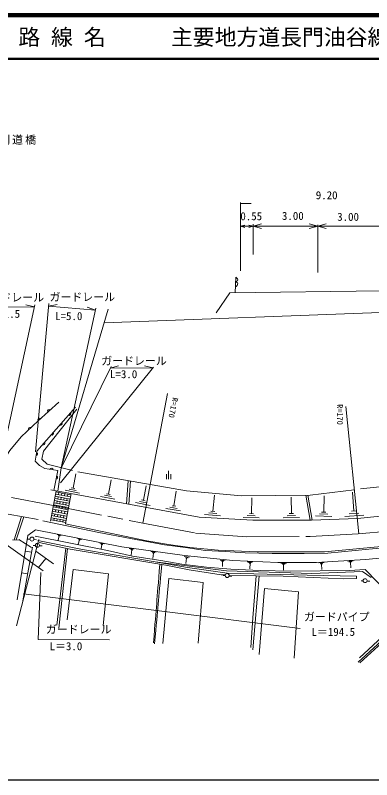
# Model space of a CAD drawing. Units: millimetres, scale not verified. Extents: x 40000 to 680000, y 20000 to 380000.
# Drawn here: x 179680 to 261294, y 205000 to 380000 of the extents above; entities that cross this region are included whole.
import ezdxf
from ezdxf.enums import TextEntityAlignment as Align

# ---------------------------------------------------------------- set-up
doc = ezdxf.new("R2010")
doc.units = ezdxf.units.MM
doc.header["$LTSCALE"] = 1000
doc.linetypes.add('CHAIN', pattern=[18.5, 12, -1.5, 3.5, -1.5])
for name, color, linetype, lineweight in [('M-BGD', 7, 'Continuous', 13), ('M-BMK', 2, 'CHAIN', 13), ('M-STR-HTXT', 7, 'Continuous', 13), ('M-TTL', 2, 'Continuous', 140), ('M-TTL-BAND', 7, 'Continuous', 25), ('M-TTL-LINE', 7, 'Continuous', 50), ('M-TTL-TXT', 7, 'Continuous', 13)]:
    doc.layers.add(name, color=color, linetype=linetype, lineweight=lineweight)
doc.styles.add('ＭＳ ゴシック', font='')
doc.styles.get('ＭＳ ゴシック').set_extended_font_data('MS Gothic')

msp = doc.modelspace()

# ---------------------------------------------------------------- linework, layer by layer
at = {"layer": 'M-BGD'}
for p, q in [((231216, 337105), (231216, 321530)), ((231216, 336886), (233671, 336886)), ((231216, 331720), (232216, 331988)), ((231216, 331720), (234156, 331720)), ((231216, 331720), (232216, 331452)), ((234156, 331720), (233156, 331988)), ((234156, 331720), (233156, 331452)), ((234156, 331720), (236088, 332238)), ((234156, 332167), (234156, 325261)), ((234156, 331720), (248919, 331720)), ((234156, 331720), (236088, 331203)), ((248919, 331720), (246989, 332238)), ((248919, 331720), (246989, 331203)), ((248919, 331720), (250851, 332238)), ((248919, 332065), (248919, 321152)), ((248919, 331720), (264277, 331720)), ((248919, 331720), (250851, 331203)), ((230034, 316456), (230143, 320052)), ((225707, 311890), (228792, 316439)), ((188480, 271246), (189393, 275767)), ((190194, 276365), (189388, 271078)), ((192901, 271763), (193521, 275028)), ((214325, 274928), (214325, 273771)), ((214798, 275683), (214798, 273771)), ((215270, 274928), (215270, 273771)), ((200991, 270366), (201611, 273631)), ((205537, 273460), (205127, 268178)), ((206054, 273371), (205701, 268072)), ((194378, 270637), (191113, 271257)), ((193639, 271200), (192007, 271510)), ((193309, 271686), (192493, 271841)), ((209025, 268959), (209662, 272314)), ((189027, 271148), (187744, 264221)), ((192237, 269260), (188795, 269897)), ((188886, 270388), (192328, 269751)), ((192419, 270243), (188977, 270880)), ((189483, 269769), (189392, 269278)), ((189665, 270753), (189574, 270261)), ((190172, 269642), (190081, 269150)), ((190354, 270625), (190263, 270134)), ((190860, 269514), (190769, 269023)), ((191042, 270498), (190951, 270006)), ((192468, 270511), (191186, 263584)), ((191730, 270370), (191639, 269879)), ((202468, 269240), (199203, 269860)), ((201729, 269803), (200097, 270113)), ((201399, 270289), (200583, 270444)), ((215988, 267666), (216550, 271052)), ((224946, 266461), (225259, 270133)), ((233732, 265895), (233815, 269555)), ((242898, 265928), (242852, 269695)), ((246230, 270147), (247186, 264436)), ((247675, 264442), (246681, 270152)), ((250296, 266270), (250428, 270026)), ((257212, 266485), (256901, 270820)), ((191873, 267293), (188431, 267930)), ((188522, 268422), (191964, 267785)), ((192055, 268276), (188613, 268913)), ((188704, 269405), (192146, 268768)), ((189119, 267803), (189028, 267311)), ((189301, 268786), (189210, 268294)), ((189990, 268659), (189899, 268167)), ((190678, 268531), (190587, 268040)), ((191366, 268404), (191275, 267912)), ((191548, 269387), (191457, 268895)), ((210543, 267802), (207188, 268439)), ((209784, 268380), (208106, 268699)), ((209444, 268880), (208605, 269039)), ((188158, 266455), (191600, 265818)), ((191691, 266310), (188249, 266947)), ((188340, 267438), (191782, 266801)), ((188937, 266819), (188846, 266328)), ((189626, 266692), (189535, 266200)), ((189808, 267675), (189717, 267184)), ((190314, 266565), (190223, 266073)), ((190496, 267548), (190405, 267056)), ((191002, 266437), (190911, 265946)), ((191184, 267420), (191093, 266929)), ((217540, 266539), (214155, 267101)), ((216764, 267103), (215072, 267383)), ((216411, 267596), (215565, 267736)), ((225825, 265924), (223989, 266081)), ((225405, 266422), (224487, 266501)), ((250766, 266253), (249827, 266286)), ((258334, 266021), (256167, 265866)), ((257754, 266524), (256670, 266446)), ((179443, 259925), (181105, 265233)), ((181620, 265144), (179886, 259902)), ((187794, 264489), (191236, 263852)), ((191327, 264343), (187885, 264980)), ((187976, 265472), (191418, 264835)), ((191509, 265326), (188067, 265964)), ((188573, 264853), (188482, 264361)), ((188755, 265836), (188664, 265344)), ((189262, 264725), (189171, 264234)), ((189444, 265709), (189353, 265217)), ((189950, 264598), (189859, 264106)), ((190132, 265581), (190041, 265090)), ((190638, 264471), (190547, 263979)), ((190820, 265454), (190729, 264962)), ((226703, 265387), (223032, 265700)), ((235541, 264939), (231882, 265022)), ((234637, 265417), (232807, 265459)), ((234190, 265885), (233275, 265906)), ((244793, 265009), (241026, 264963)), ((243846, 265469), (241962, 265445)), ((243369, 265934), (242427, 265922)), ((252142, 265265), (248385, 265397)), ((251219, 265767), (249341, 265833)), ((259457, 265557), (255122, 265246)), ((171654, 263056), (186071, 252786)), ((189271, 261124), (190208, 260940)), ((189482, 260961), (189951, 260869)), ((189694, 260797), (189510, 259860)), ((189577, 260820), (189811, 260774)), ((179031, 259946), (180737, 259858)), ((180526, 259994), (183395, 258138)), ((182562, 260079), (183047, 260047)), ((183935, 259989), (184555, 259949)), ((193935, 260236), (194881, 259995)), ((194348, 259879), (194107, 258933)), ((194141, 260057), (194614, 259937)), ((194230, 259909), (194466, 259849)), ((199034, 259187), (200033, 259024)), ((199264, 259021), (199763, 258940)), ((181967, 257347), (183394, 257120)), ((183808, 258646), (184294, 258614)), ((184364, 257341), (188410, 254449)), ((185181, 258556), (185802, 258515)), ((191285, 257984), (189165, 240346)), ((191637, 257908), (189615, 239718)), ((199493, 258856), (199330, 257857)), ((199368, 258876), (199618, 258835)), ((205766, 257969), (206978, 257823)), ((206051, 257781), (206657, 257708)), ((206184, 257611), (206487, 257575)), ((206336, 257593), (206190, 256380)), ((184994, 253553), (186711, 255663)), ((210732, 257232), (211920, 257089)), ((211011, 257048), (211605, 256977)), ((211141, 256882), (211439, 256846)), ((211290, 256864), (211147, 255675)), ((218348, 256093), (219552, 255935)), ((218630, 255903), (219232, 255824)), ((218911, 255713), (218753, 254509)), ((218760, 255733), (219061, 255693)), ((226576, 255247), (227727, 255222)), ((226861, 255097), (227436, 255084)), ((227002, 254950), (227289, 254943)), ((227145, 254947), (227120, 253796)), ((232783, 254917), (234088, 254889)), ((233106, 254747), (233758, 254733)), ((233265, 254580), (233591, 254573)), ((233428, 254577), (233399, 253272)), ((240488, 254585), (241770, 254557)), ((240805, 254418), (241446, 254403)), ((240962, 254254), (241282, 254247)), ((241122, 254250), (241094, 252969)), ((249148, 254646), (250410, 254722)), ((249473, 254507), (250104, 254545)), ((249641, 254359), (249956, 254378)), ((249798, 254368), (249874, 253107)), ((255755, 255026), (257019, 255121)), ((256083, 254891), (256715, 254939)), ((256253, 254745), (256569, 254769)), ((256411, 254757), (256506, 253494)), ((181141, 252349), (182483, 252130)), ((227277, 251723), (227763, 251691)), ((227789, 251886), (227582, 251891)), ((228651, 251633), (229271, 251593)), ((234822, 251694), (234044, 242060)), ((235507, 251684), (234091, 234769)), ((258850, 250566), (259336, 250535)), ((260224, 250476), (260844, 250436)), ((258173, 231946), (271129, 243762)), ((234044, 242060), (233577, 235283)), ((258554, 231726), (270884, 243027))]:
    msp.add_line(p, q, dxfattribs=at)
for points in [[(228792, 316439), (263504, 316915), (280387, 316846), (280562, 316753)], [(169176, 245350), (169118, 255982), (170029, 261275), (171532, 266396), (173499, 271230), (176251, 276843), (178442, 280379), (181035, 283463), (184920, 287173), (189623, 291455)], [(193454, 290313), (184595, 280238), (184206, 277917), (185203, 276967), (186465, 276281), (189393, 275767)], [(193806, 289851), (186162, 280189), (185788, 278413), (187003, 277245), (192798, 275775)], [(307685, 276758), (271925, 272959), (258746, 271627)], [(257245, 271325), (247166, 270156), (231471, 270001), (218868, 271157), (193981, 275457)], [(325158, 271606), (317909, 270740), (280382, 267082), (258074, 264771), (247515, 264437), (234043, 264381), (221779, 265109), (187797, 271372)], [(148944, 270928), (171532, 266396), (174510, 266365), (184948, 264573)], [(180116, 246143), (182554, 260900), (184299, 262193), (204048, 258275), (218450, 256315), (229503, 255201), (239808, 254710), (248655, 254710), (259872, 255435), (283140, 257602), (297648, 259043), (354014, 264612), (368180, 265814), (376682, 266412)], [(185985, 264234), (198796, 261619), (206055, 260186), (213814, 258737), (218627, 258161), (223239, 257491), (227741, 257226), (232352, 256977), (238521, 256805), (245843, 256790), (251249, 256868), (260627, 257802), (272218, 258877)], [(279729, 259896), (250491, 257160), (235046, 257140), (226104, 257562), (219612, 258133), (214752, 258850), (209788, 259712), (191186, 263584)], [(184269, 260744), (200807, 257449), (206522, 256187), (212982, 255190), (217821, 254380), (223482, 253622), (229028, 253206), (235737, 252884), (242685, 252718), (256192, 252915), (259762, 253142)], [(228658, 251783), (241000, 251605), (254722, 251005), (257822, 251094), (257808, 251613), (246530, 251810), (228164, 252292), (219133, 253616), (207730, 255595), (195080, 257705), (184813, 259777)], [(185135, 259319), (192218, 257781), (214170, 254143), (219474, 253050), (226848, 251907), (227789, 251886)], [(181325, 245492), (182525, 252373), (183600, 258246)], [(261177, 251319), (259188, 252694), (247589, 252225), (228051, 252855), (211722, 254902)], [(191590, 241629), (192971, 253156), (201051, 252125), (199796, 240272)], [(258481, 232912), (269974, 243526), (262613, 250244), (259762, 253142)], [(213437, 236186), (214874, 251040), (222679, 250121), (221582, 236246)], [(235529, 233627), (236748, 248793), (244553, 248022), (243520, 232793)]]:
    msp.add_lwpolyline(points, dxfattribs=at)
for centre in [(183496, 260086), (184742, 258652), (228211, 251730), (259784, 250573)]:
    msp.add_circle(centre, 450, dxfattribs=at)
for centre, start, end in [((187449, 289386), 52.70737, 211.92966), ((192002, 288761), 239.06106, 38.28334), ((185231, 287367), 52.70737, 211.92966), ((183057, 285302), 54.06833, 213.29061), ((190021, 286508), 239.06106, 38.28334), ((188040, 284256), 239.06106, 38.28334), ((186059, 282003), 239.06106, 38.28334), ((184413, 279551), 270.86419, 70.08647), ((188016, 275942), 0.43304, 159.65533), ((189009, 274199), 268.97456, 68.19685)]:
    msp.add_arc(centre, 366, start, end, dxfattribs=at)
for points in [[(230110, 318951), (230276, 318941), (230443, 318933), (230546, 318782), (230645, 318639), (230605, 318506), (230567, 318336), (230506, 318064), (230310, 317971), (230075, 317818)], [(230143, 320052), (230233, 320012), (230268, 319983), (230338, 319925), (230514, 319778), (230630, 319633), (230608, 319406), (230582, 319143), (230321, 319042), (230110, 318951)]]:
    msp.add_open_spline(points, degree=3, knots=[0, 0, 0, 0, 1, 1, 1, 2, 2, 2, 3, 3, 3, 3], dxfattribs=at)
for points in [[(211314, 236358), (212054, 245346), (212054, 245346), (212794, 254334)], [(211571, 236115), (212400, 245186), (212400, 245186), (213229, 254258)]]:
    msp.add_open_spline(points, degree=3, dxfattribs=at)
at = {"layer": 'M-BMK'}
for points in [[(563143, 292465), (558431, 291580), (547666, 290064), (527432, 287285), (517658, 286044), (489830, 283575), (469585, 281742), (461312, 281277), (428016, 277975), (391121, 274391), (386258, 273940), (373888, 272625), (365299, 271741), (354941, 270872), (342515, 269499), (321364, 267571), (293757, 264848), (265910, 261968), (258167, 261286)], [(67264, 288794), (88578, 285384), (127715, 278772), (160677, 273201), (187623, 267916), (208905, 263727), (220954, 261469), (232708, 260604), (247165, 260671), (258167, 261286)]]:
    msp.add_lwpolyline(points, dxfattribs=at)
at = {"layer": 'M-STR-HTXT'}
for p, q in [((184146, 313688), (176251, 276843)), ((184046, 313222), (182114, 313733)), ((187365, 314041), (184271, 280043)), ((187309, 313426), (189279, 313773)), ((187309, 313426), (198015, 312485)), ((172365, 313184), (184046, 313222)), ((198120, 312971), (190194, 276365)), ((200983, 312700), (190194, 276365)), ((198015, 312485), (196137, 313169)), ((200050, 309559), (276883, 312433)), ((190002, 272928), (211346, 299459)), ((190224, 276503), (201599, 299620)), ((201386, 299186), (203314, 299718)), ((201386, 299186), (211185, 299259)), ((211185, 299259), (209252, 299762)), ((214548, 293406), (208905, 263727)), ((255360, 290436), (258378, 261305)), ((185052, 260026), (179967, 240200)), ((244891, 239607), (181555, 247552))]:
    msp.add_line(p, q, dxfattribs=at)
msp.add_lwpolyline([(185549, 252408), (184907, 237099), (201218, 237008)], dxfattribs=at)
at = {"layer": 'M-TTL'}
msp.add_line((680000, 380000), (40000, 380000), dxfattribs=at)
at = {"layer": 'M-TTL-BAND'}
msp.add_line((40000, 205000), (579000, 205000), dxfattribs=at)
at = {"layer": 'M-TTL-LINE'}
msp.add_line((40000, 370000), (680000, 370000), dxfattribs=at)

# ---------------------------------------------------------------- texts
at = {"layer": 'M-BGD', "style": 'ＭＳ ゴシック'}
for s, p in [('9.20', (248486, 337340)), ('0.55', (231216, 332537)), ('3.00', (240740, 332608)), ('3.00', (253393, 332397))]:
    msp.add_text(s, height=1833, dxfattribs=at).set_placement(p, align=Align.BOTTOM_LEFT)
at = {"layer": 'M-STR-HTXT', "style": 'ＭＳ ゴシック'}
for s, p in [('ガードレール', (171280, 313929)), ('ガードレール', (187526, 314034)), ('L=1.5', (174553, 310197)), ('L=5.0', (188802, 309672)), ('ガードレール', (199369, 299404)), ('L=3.0', (201372, 296378)), ('ガードパイプ', (245785, 240807)), ('ガードレール', (186700, 237952)), ('L＝194.5', (247497, 237372)), ('L＝3.0', (187532, 234096))]:
    msp.add_text(s, height=1833, dxfattribs=at).set_placement(p, align=Align.BOTTOM_LEFT)
for rotation, p in [(258.218, (215334, 292687)), (270.18, (252967, 290951))]:
    msp.add_text('R=170', height=1320, rotation=rotation, dxfattribs=at).set_placement(p, align=Align.BOTTOM_LEFT)
at = {"layer": 'M-STR-HTXT', "insert": (166948, 350355), "char_height": 1833, "attachment_point": 7, "style": 'ＭＳ ゴシック'}
msp.add_mtext('\\T1.2;帆柱橋側道橋', dxfattribs=at)
at = {"layer": 'M-TTL-TXT', "style": 'ＭＳ ゴシック'}
msp.add_text('路 線 名      主要地方道長門油谷線', height=3666, dxfattribs=at).set_placement((180380, 375000), align=Align.MIDDLE_LEFT)

doc.saveas('drawing.dxf')
